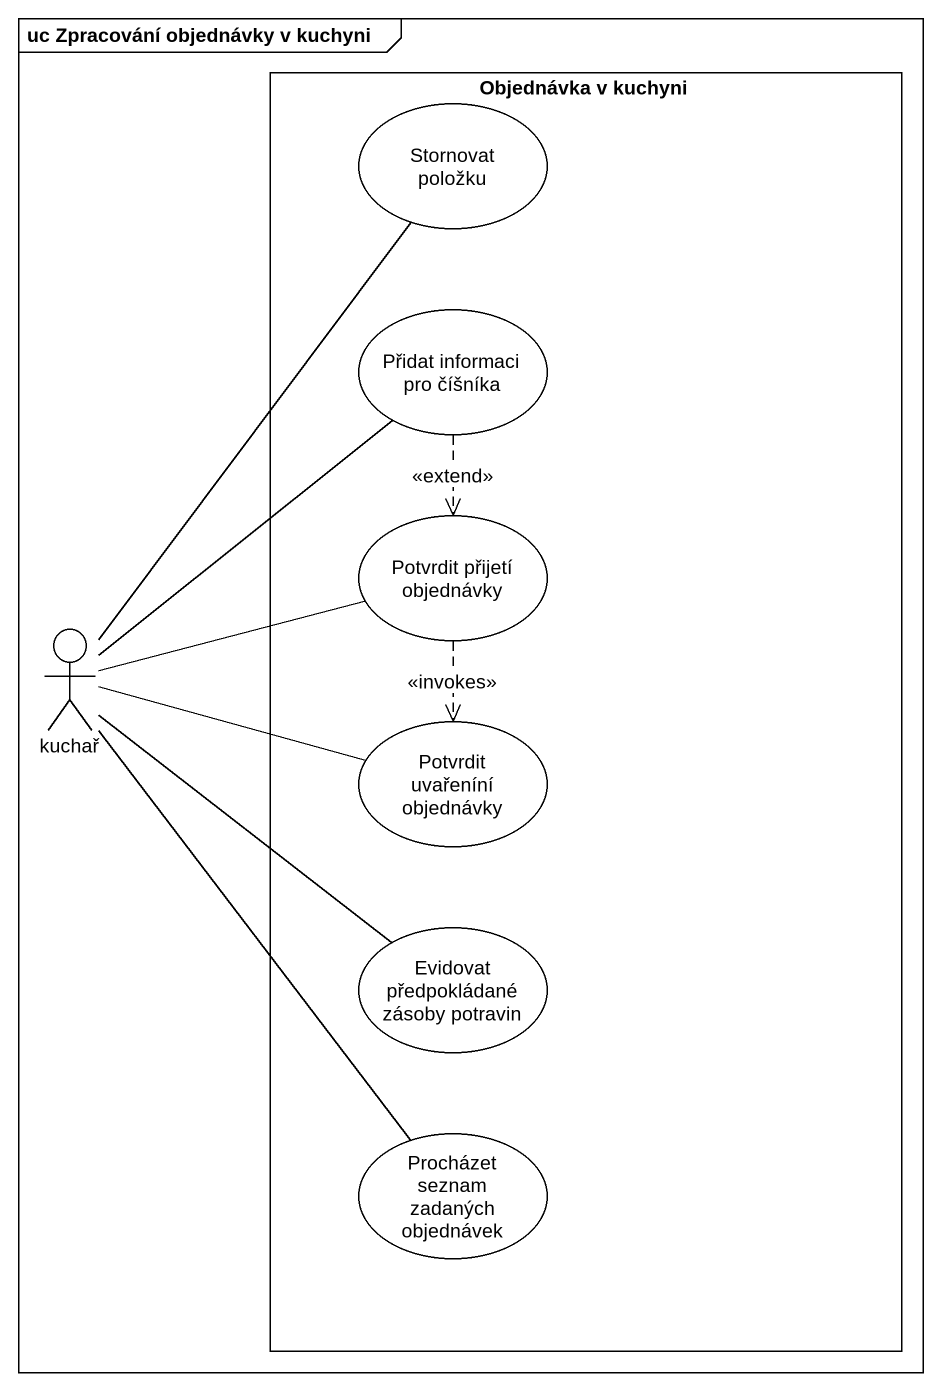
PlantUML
@startuml
mainframe uc Zpracování objednávky v kuchyni
rectangle "Objednávka v kuchyni" as Objednávka_v_kuchyni {
  usecase "Stornovat položku" as Stornovat_položku
  usecase "Přidat informaci pro číšníka" as Přidat_informaci_pro_číšníka
  usecase "Potvrdit přijetí objednávky" as Potvrdit_přijetí_objednávky
  usecase "Potvrdit uvařeníní objednávky" as Potvrdit_uvařeníní
  usecase "Evidovat předpokládané zásoby potravin" as Evidovat_předpokládané
  usecase "Procházet seznam zadaných objednávek" as Procházet_seznam_zadaných
}
actor kuchař
Přidat_informaci_pro_číšníka ..> Potvrdit_přijetí_objednávky : <<extend>>
Potvrdit_přijetí_objednávky ..> Potvrdit_uvařeníní : <<invokes>>
kuchař -up- Stornovat_položku
kuchař -up- Přidat_informaci_pro_číšníka
kuchař -right- Potvrdit_přijetí_objednávky
kuchař -right- Potvrdit_uvařeníní
kuchař -- Evidovat_předpokládané
kuchař -- Procházet_seznam_zadaných
@enduml
